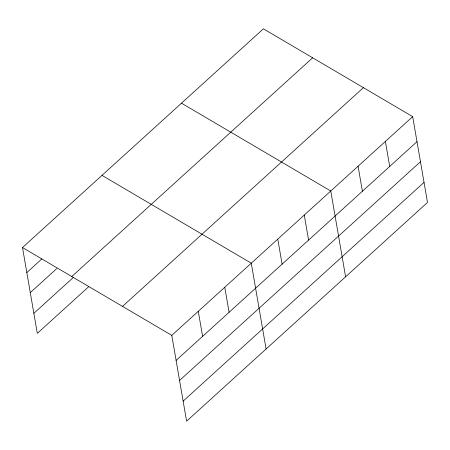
<?xml version="1.0" encoding="UTF-8"?>
<svg xmlns="http://www.w3.org/2000/svg" width="450" height="450" viewBox="0 0 450 450"><rect width="100%" height="100%" fill="white"/><g stroke="black" fill="none" stroke-linecap="round" stroke-linejoin="round"><path stroke-width="0.67" d="M22.5 247.556L263.402 28.823L412.678 116.64L427.5 202.444L186.598 421.178L171.782 335.374L22.5 247.556L37.322 333.36L88.763 286.656M26.82 272.588L41.889 258.902M30.285 292.641L56.784 268.582M71.764 276.536L312.66 57.803M33.857 313.307L73.344 277.447M122.518 306.394L363.414 87.66M171.782 335.374L412.678 116.64M176.102 360.399L417.004 141.666M179.567 380.452L420.469 161.719M183.139 401.119L424.035 182.385M181.496 103.196L330.772 191.008L345.594 276.812M101.998 175.376L251.274 263.188L266.096 348.992M385.38 141.429L389.7 166.455M358.076 166.219L362.396 191.244M304.273 215.066L308.599 240.092M277.774 239.13L282.099 264.156M224.775 287.252L229.101 312.277M198.281 311.31L202.601 336.336"/></g></svg>
